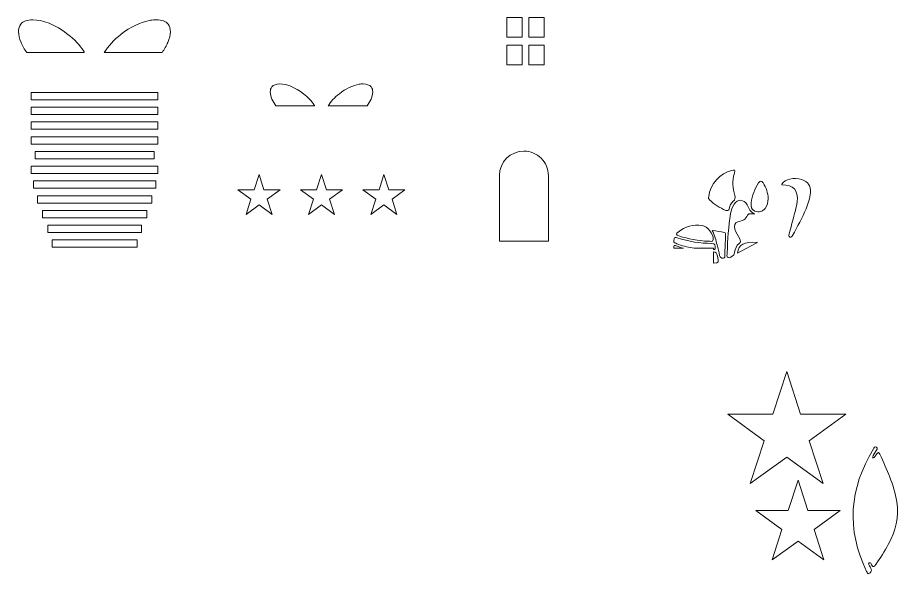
# Model space of a CAD drawing. Extents: x 419 to 2590, y -2736 to -264.
# Drawn here: x 519 to 2580, y -1770 to -470 of the extents above; entities that cross this region are included whole.
import ezdxf

# ---------------------------------------------------------------- set-up
doc = ezdxf.new("R2010")
doc.units = 0
doc.header["$MEASUREMENT"] = 0
doc.layers.add('Layer 1', color=7, linetype='Continuous')

# ---------------------------------------------------------------- blocks, each defined once
blk = doc.blocks.new('block 2')
at = {"layer": 'Layer 1', "lineweight": 0}
for points in [[(1662.6, -469.8), (1698.4, -469.8), (1698.4, -515.7), (1662.6, -515.7), (1662.6, -469.8)], [(1713.9, -469.8), (1749.7, -469.8), (1749.7, -515.7), (1713.9, -515.7), (1713.9, -469.8)], [(1662.6, -534.1), (1698.4, -534.1), (1698.4, -579.9), (1662.6, -579.9), (1662.6, -534.1)], [(1713.9, -534.1), (1749.7, -534.1), (1749.7, -579.9), (1713.9, -579.9), (1713.9, -534.1)], [(846.7, -661.7), (550.8, -661.7), (550.8, -644.5), (846.7, -644.5), (846.7, -661.7)], [(846.7, -696.2), (550.8, -696.2), (550.8, -678.9), (846.7, -678.9), (846.7, -696.2)], [(846.7, -730.6), (550.8, -730.6), (550.8, -713.4), (846.7, -713.4), (846.7, -730.6)], [(846.7, -765.1), (550.8, -765.1), (550.8, -747.9), (846.7, -747.9), (846.7, -765.1)], [(559.4, -799.6), (559.4, -782.4), (838.2, -782.4), (838.2, -799.6), (559.4, -799.6)], [(846.7, -834.1), (550.8, -834.1), (550.8, -816.8), (846.7, -816.8), (846.7, -834.1)], [(1113.4, -929.5), (1083, -907.4), (1052.6, -929.5), (1064.2, -893.7), (1033.8, -871.7), (1071.4, -871.7), (1083, -835.9), (1094.6, -871.7), (1132.2, -871.7), (1101.8, -893.7), (1113.4, -929.5)], [(1259.4, -929.5), (1229, -907.4), (1198.6, -929.5), (1210.3, -893.7), (1179.9, -871.7), (1217.4, -871.7), (1229, -835.9), (1240.6, -871.7), (1278.2, -871.7), (1247.8, -893.7), (1259.4, -929.5)], [(1405.5, -929.5), (1375.1, -907.4), (1344.7, -929.5), (1356.3, -893.7), (1325.9, -871.7), (1363.5, -871.7), (1375.1, -835.9), (1386.7, -871.7), (1424.2, -871.7), (1393.9, -893.7), (1405.5, -929.5)], [(841.8, -868.5), (555.8, -868.5), (555.8, -851.3), (841.8, -851.3), (841.8, -868.5)], [(832.5, -903), (565.1, -903), (565.1, -885.8), (832.5, -885.8), (832.5, -903)], [(821, -937.5), (576.6, -937.5), (576.6, -920.3), (821, -920.3), (821, -937.5)], [(808, -972), (589.5, -972), (589.5, -954.7), (808, -954.7), (808, -972)], [(798, -1006.4), (599.6, -1006.4), (599.6, -989.2), (798, -989.2), (798, -1006.4)], [(2284, -1396.4), (2316.5, -1296.2), (2349.1, -1396.4), (2454.4, -1396.4), (2369.2, -1458.2), (2401.7, -1558.4), (2316.5, -1496.5), (2231.3, -1558.4), (2263.9, -1458.2), (2178.7, -1396.4), (2284, -1396.4)], [(2342.9, -1692.8), (2282.2, -1736.8), (2305.4, -1665.6), (2244.7, -1621.5), (2319.7, -1621.5), (2342.9, -1550.1), (2366.1, -1621.5), (2441.1, -1621.5), (2380.4, -1665.6), (2403.6, -1736.8), (2342.9, -1692.8)]]:
    blk.add_lwpolyline(points, dxfattribs=at)
for points, knots in [([(540.3, -551.3), (534.7, -543.5), (530, -535.5), (526.7, -527.6), (519.1, -509.8), (518.8, -494.3), (526, -485.2), (531.3, -478.4), (541.3, -474.8), (554.1, -474.8), (576.2, -474.8), (606.6, -485.5), (636.3, -508.8), (651.4, -520.6), (664.1, -534.1), (673.5, -547.9), (673.8, -548.5), (674, -549.1), (674.3, -549.7), (674.1, -550.2), (673.9, -550.7), (673.7, -551.3), (673.7, -551.3), (540.3, -551.3), (540.3, -551.3)], [0, 0, 0, 0, 1, 1, 1, 2, 2, 2, 3, 3, 3, 4, 4, 4, 5, 5, 5, 6, 6, 6, 7, 7, 7, 8, 8, 8, 8]), ([(760.3, -508.8), (782.6, -491.3), (807.1, -479.6), (829.3, -475.9), (834, -475.1), (838.5, -474.7), (842.6, -474.7), (855.4, -474.7), (865.3, -478.3), (870.7, -485.2), (877.9, -494.3), (877.6, -509.8), (870, -527.6), (866.6, -535.5), (862, -543.5), (856.4, -551.3), (856.4, -551.3), (720.9, -551.3), (720.9, -551.3), (730.5, -536.2), (744, -521.6), (760.3, -508.8)], [0, 0, 0, 0, 1, 1, 1, 2, 2, 2, 3, 3, 3, 4, 4, 4, 5, 5, 5, 6, 6, 6, 7, 7, 7, 7]), ([(1112.8, -631.7), (1116.4, -627.1), (1123.1, -624.7), (1131.8, -624.7), (1146.6, -624.7), (1167.2, -631.9), (1187.2, -647.6), (1197.4, -655.6), (1206, -664.6), (1212.3, -674), (1212.5, -674.4), (1212.7, -674.8), (1212.8, -675.2), (1212.7, -675.5), (1212.6, -675.9), (1212.4, -676.2), (1212.4, -676.2), (1122.4, -676.2), (1122.4, -676.2), (1118.6, -671), (1115.6, -665.6), (1113.3, -660.3), (1108.1, -648.3), (1108, -637.8), (1112.8, -631.7)], [0, 0, 0, 0, 1, 1, 1, 2, 2, 2, 3, 3, 3, 4, 4, 4, 5, 5, 5, 6, 6, 6, 7, 7, 7, 8, 8, 8, 8]), ([(1270.8, -647.6), (1285.9, -635.7), (1302.4, -627.9), (1317.4, -625.4), (1320.5, -624.9), (1323.5, -624.6), (1326.3, -624.6), (1335, -624.6), (1341.6, -627), (1345.3, -631.7), (1350.1, -637.8), (1349.9, -648.3), (1344.8, -660.3), (1342.5, -665.6), (1339.4, -671), (1335.6, -676.2), (1335.6, -676.2), (1244.3, -676.2), (1244.3, -676.2), (1250.7, -666.1), (1259.8, -656.2), (1270.8, -647.6)], [0, 0, 0, 0, 1, 1, 1, 2, 2, 2, 3, 3, 3, 4, 4, 4, 5, 5, 5, 6, 6, 6, 7, 7, 7, 7]), ([(1759.4, -992.4), (1759.4, -992.4), (1645.1, -992.4), (1645.1, -992.4), (1645.1, -992.4), (1645.1, -838.8), (1645.1, -838.8), (1645.1, -807.3), (1670.7, -781.7), (1702.3, -781.7), (1718.1, -781.7), (1732.3, -788), (1742.7, -798.4), (1753, -808.8), (1759.4, -823), (1759.4, -838.8), (1759.4, -838.8), (1759.4, -992.4), (1759.4, -992.4)], [0, 0, 0, 0, 1, 1, 1, 2, 2, 2, 3, 3, 3, 4, 4, 4, 5, 5, 5, 6, 6, 6, 6]), ([(2134.1, -887.8), (2137.3, -859.7), (2161.2, -832.5), (2187.6, -826.8), (2193.5, -825.6), (2197.2, -824.8), (2194.3, -833.5), (2188.5, -850.8), (2190.9, -868.4), (2195.1, -885.7), (2196.4, -891.2), (2196.2, -894.9), (2191.6, -898.7), (2186.3, -903.2), (2183.8, -909.7), (2182.1, -916.2), (2180.7, -920.9), (2178.5, -921.6), (2174.4, -920), (2160.1, -914.3), (2147.4, -906.2), (2136.4, -895.4), (2134.1, -893.3), (2133, -891), (2134.1, -887.8)], [0, 0, 0, 0, 1, 1, 1, 2, 2, 2, 3, 3, 3, 4, 4, 4, 5, 5, 5, 6, 6, 6, 7, 7, 7, 8, 8, 8, 8]), ([(2305.2, -860.7), (2305.2, -860), (2305, -859.2), (2305.3, -858.7), (2312.2, -847.2), (2333.1, -842.4), (2351.6, -848), (2366.3, -852.5), (2373.3, -862.7), (2372.1, -878.5), (2371.1, -891.7), (2366.8, -904), (2361.8, -916.2), (2353, -937.8), (2341.7, -958.2), (2330, -978.4), (2328.7, -980.7), (2327.6, -984.1), (2323.9, -982.7), (2320.2, -981.3), (2321.7, -978.1), (2322.4, -975.5), (2327.1, -957), (2332, -938.6), (2336.7, -920.1), (2338.4, -913.6), (2340.1, -907.1), (2340.9, -900.4), (2343.9, -872.3), (2332.8, -860.1), (2305.2, -860.7)], [0, 0, 0, 0, 1, 1, 1, 2, 2, 2, 3, 3, 3, 4, 4, 4, 5, 5, 5, 6, 6, 6, 7, 7, 7, 8, 8, 8, 9, 9, 9, 10, 10, 10, 10]), ([(2233.6, -902.2), (2235.7, -885.3), (2241.7, -870.2), (2250.8, -856.1), (2254.6, -850.2), (2257.4, -849.7), (2261.3, -856), (2268.4, -867.3), (2273, -879.3), (2273, -892.8), (2273, -901.1), (2271.4, -909), (2266, -915.5), (2259.5, -923.1), (2251.2, -925.2), (2242.1, -921.6), (2233.3, -918.1), (2232.6, -910.8), (2233.6, -902.2)], [0, 0, 0, 0, 1, 1, 1, 2, 2, 2, 3, 3, 3, 4, 4, 4, 5, 5, 5, 6, 6, 6, 6]), ([(2223.7, -907.1), (2228.2, -915.3), (2231.5, -924.7), (2241.7, -927.9), (2236.2, -929.8), (2227.4, -925.7), (2225.2, -931), (2220.6, -942.1), (2213, -944.6), (2202.4, -946.6), (2195.1, -948.1), (2193, -956.2), (2195.5, -964.2), (2198, -972.4), (2202.4, -979.6), (2206.6, -986.9), (2209.2, -991.2), (2209.5, -994.1), (2205.1, -997.5), (2198.8, -1002.5), (2196.1, -1010), (2194.4, -1017.7), (2193.8, -1020.4), (2194.6, -1023.7), (2191.6, -1025.3), (2187.7, -1027.4), (2183.6, -1032.1), (2179.5, -1030.5), (2175.1, -1028.9), (2177.4, -1023), (2177.6, -1019.1), (2178.4, -988.4), (2180.4, -957.7), (2185.3, -927.4), (2186.6, -919.7), (2188.7, -912.2), (2193.3, -905.7), (2202, -893), (2216.3, -893.7), (2223.7, -907.1)], [0, 0, 0, 0, 1, 1, 1, 2, 2, 2, 3, 3, 3, 4, 4, 4, 5, 5, 5, 6, 6, 6, 7, 7, 7, 8, 8, 8, 9, 9, 9, 10, 10, 10, 11, 11, 11, 12, 12, 12, 13, 13, 13, 13]), ([(2062.5, -970.8), (2078.9, -957.1), (2098.1, -952.3), (2118.8, -955.4), (2131.4, -957.1), (2145.5, -975.2), (2144.9, -987.9), (2144.6, -997.4), (2136.4, -989.6), (2133.4, -992.4), (2109.4, -990.9), (2086.6, -986.9), (2064.3, -979.8), (2057, -977.6), (2057.8, -974.6), (2062.5, -970.8)], [0, 0, 0, 0, 1, 1, 1, 2, 2, 2, 3, 3, 3, 4, 4, 4, 5, 5, 5, 5]), ([(2167.8, -1031.8), (2163.7, -1031.7), (2160.5, -1030.6), (2159.5, -1025.6), (2158, -1017.3), (2155.7, -1009.1), (2153.8, -1000.9), (2151.1, -989.7), (2148.1, -978.6), (2142.5, -967), (2152.9, -968.6), (2161.8, -969.9), (2170.7, -971.6), (2174.7, -972.3), (2173.5, -975.8), (2173.4, -978.4), (2173, -993.9), (2172.4, -1009.4), (2171.7, -1024.8), (2171.6, -1027.6), (2172.8, -1031.8), (2167.8, -1031.8)], [0, 0, 0, 0, 1, 1, 1, 2, 2, 2, 3, 3, 3, 4, 4, 4, 5, 5, 5, 6, 6, 6, 7, 7, 7, 7]), ([(2064.1, -999.7), (2061.2, -998.6), (2058.2, -997.5), (2055.3, -996), (2051, -994), (2052.3, -990.3), (2053.1, -986.9), (2054.2, -982.2), (2057.4, -983), (2060.6, -984.1), (2087, -992.7), (2113.9, -997.5), (2141.7, -997.2), (2149.1, -997.1), (2149, -1002.6), (2149.5, -1007.4), (2150, -1011.4), (2148, -1011.8), (2145.7, -1011.7), (2145.7, -1011.7), (2145.7, -1008.7), (2145.7, -1008.7), (2145.7, -1008.7), (2100.3, -1008.7), (2100.3, -1008.7), (2088.1, -1006.9), (2076, -1004.1), (2064.1, -999.7)], [0, 0, 0, 0, 1, 1, 1, 2, 2, 2, 3, 3, 3, 4, 4, 4, 5, 5, 5, 6, 6, 6, 7, 7, 7, 8, 8, 8, 9, 9, 9, 9]), ([(2052.4, -1008.7), (2052.2, -1007.2), (2052.3, -1005.8), (2052.6, -1004.5), (2053.6, -1000.1), (2056.2, -1002.3), (2058.2, -1003.1), (2063.8, -1005.3), (2069.5, -1007.1), (2075.2, -1008.7), (2075.2, -1008.7), (2052.4, -1008.7), (2052.4, -1008.7)], [0, 0, 0, 0, 1, 1, 1, 2, 2, 2, 3, 3, 3, 4, 4, 4, 4]), ([(2248.5, -995.2), (2231.7, -1004), (2217.1, -1011.6), (2201.3, -1019.9), (2203.9, -999.4), (2216.8, -992.6), (2248.5, -995.2)], [0, 0, 0, 0, 1, 1, 1, 2, 2, 2, 2]), ([(2145.7, -1043.5), (2145.7, -1043.5), (2145.7, -1016.7), (2145.7, -1016.7), (2151.1, -1017.4), (2153.3, -1020.4), (2154.6, -1026.9), (2157.5, -1040.9), (2158.3, -1043.3), (2145.7, -1043.5)], [0, 0, 0, 0, 1, 1, 1, 2, 2, 2, 3, 3, 3, 3]), ([(2519.4, -1477.5), (2520.8, -1475.3), (2521.9, -1470.1), (2526.1, -1473.2), (2529.5, -1476), (2527.3, -1479.4), (2525.1, -1482.6), (2517.8, -1493.1), (2517.9, -1493.1), (2517.8, -1499.3), (2523.5, -1497.9), (2524.2, -1492), (2527.3, -1488.6), (2530.2, -1485.3), (2532, -1485.1), (2534, -1489.4), (2550.3, -1525.5), (2567.4, -1561.2), (2573.9, -1600.7), (2579.8, -1636.4), (2570.9, -1669.3), (2554, -1700.6), (2545.4, -1716.8), (2535.2, -1732.1), (2524.8, -1747.3), (2521.6, -1752), (2518.8, -1755.8), (2514.9, -1747.9), (2513.8, -1745.8), (2512.3, -1742.5), (2509.6, -1743.9), (2505.7, -1745.9), (2509.3, -1748.7), (2510.3, -1750.9), (2511.5, -1753.5), (2513.6, -1755.7), (2514.2, -1758.4), (2515.4, -1763.1), (2512.3, -1767), (2508.8, -1768.8), (2505.6, -1770.5), (2504.6, -1766.1), (2503.4, -1763.7), (2455.8, -1665.3), (2462.4, -1570), (2519.4, -1477.5)], [0, 0, 0, 0, 1, 1, 1, 2, 2, 2, 3, 3, 3, 4, 4, 4, 5, 5, 5, 6, 6, 6, 7, 7, 7, 8, 8, 8, 9, 9, 9, 10, 10, 10, 11, 11, 11, 12, 12, 12, 13, 13, 13, 14, 14, 14, 15, 15, 15, 15])]:
    blk.add_open_spline(points, degree=3, knots=knots, dxfattribs=at)

msp = doc.modelspace()

# ---------------------------------------------------------------- block references
at = {"layer": 'Layer 1'}
msp.add_blockref('block 2', (0, 0), dxfattribs=at)

doc.saveas('drawing.dxf')
